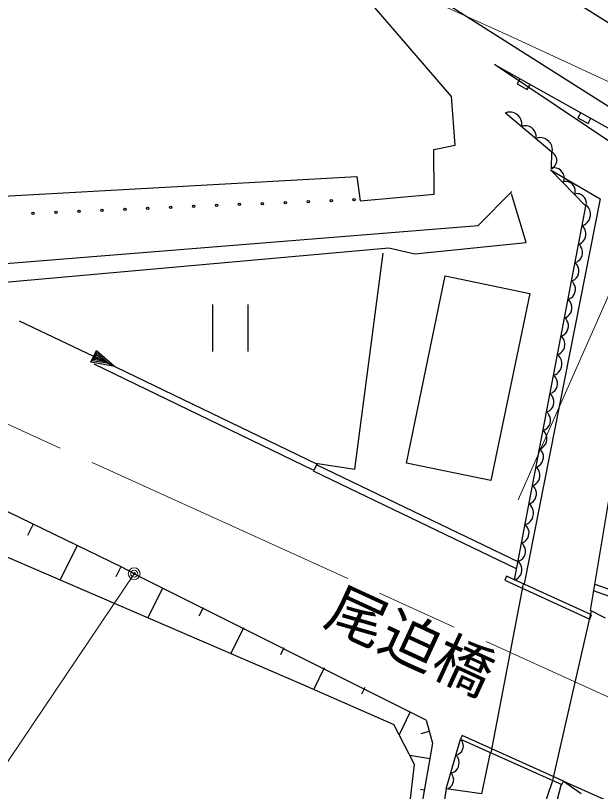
# Model space of a CAD drawing. Units: millimetres, scale not verified. Extents: x 40000 to 680000, y 20000 to 380000.
# Drawn here: x 390821 to 415829, y 286290 to 319450 of the extents above; entities that cross this region are included whole.
import ezdxf
from ezdxf.enums import TextEntityAlignment as Align

# ---------------------------------------------------------------- set-up
doc = ezdxf.new("R2010")
doc.units = ezdxf.units.MM
doc.header["$LTSCALE"] = 1000
doc.linetypes.add('CHAIN', pattern=[18.5, 12, -1.5, 3.5, -1.5])
for name, color, linetype, lineweight in [('M-BGD', 7, 'Continuous', 25), ('M-BGD-RSTR', 7, 'Continuous', 13), ('M-BMK', 2, 'CHAIN', 13), ('M-STR-HTXT', 7, 'Continuous', 13), ('M-STR-STR1', 1, 'Continuous', 25)]:
    doc.layers.add(name, color=color, linetype=linetype, lineweight=lineweight)
doc.styles.add('ＭＳ ゴシック', font='')
doc.styles.get('ＭＳ ゴシック').set_extended_font_data('MS Gothic')

msp = doc.modelspace()

# ---------------------------------------------------------------- linework, layer by layer
at = {"layer": 'M-BGD'}
for p, q in [((418578, 317598), (410404, 322786)), ((409459, 315988), (403819, 322542)), ((408795, 320252), (416970, 315064)), ((411302, 317350), (416502, 314457)), ((416685, 313738), (411302, 317350)), ((412384, 316748), (412262, 316530)), ((412262, 316530), (412699, 316287)), ((412699, 316287), (412821, 316505)), ((409615, 313908), (409459, 315988)), ((411859, 315313), (411760, 315279)), ((413756, 313612), (411766, 315274)), ((411935, 315320), (411859, 315313)), ((412025, 315315), (411935, 315320)), ((412143, 315288), (412025, 315315)), ((412237, 315232), (412143, 315288)), ((412320, 315163), (412237, 315232)), ((412392, 315080), (412320, 315163)), ((412440, 314969), (412392, 315080)), ((414983, 315302), (414862, 315083)), ((414862, 315083), (415299, 314840)), ((415299, 314840), (415420, 315059)), ((412460, 314882), (412440, 314969)), ((412451, 314702), (412467, 314806)), ((412539, 314733), (412451, 314702)), ((412467, 314806), (412460, 314882)), ((412607, 314739), (412539, 314733)), ((412687, 314734), (412607, 314739)), ((412791, 314710), (412687, 314734)), ((412875, 314660), (412791, 314710)), ((412949, 314599), (412875, 314660)), ((413012, 314525), (412949, 314599)), ((413055, 314427), (413012, 314525)), ((413073, 314349), (413055, 314427)), ((413065, 314189), (413079, 314281)), ((413164, 314224), (413065, 314189)), ((413079, 314281), (413073, 314349)), ((413240, 314230), (413164, 314224)), ((413330, 314226), (413240, 314230)), ((413448, 314198), (413330, 314226)), ((413542, 314142), (413448, 314198)), ((413625, 314073), (413542, 314142)), ((413696, 313990), (413625, 314073)), ((408698, 313720), (409615, 313908)), ((408724, 311818), (408698, 313720)), ((413745, 313879), (413696, 313990)), ((413765, 313792), (413745, 313879)), ((413756, 313612), (413772, 313716)), ((413772, 313716), (413765, 313792)), ((413739, 312904), (413756, 313612)), ((413824, 313560), (413756, 313604)), ((413865, 313517), (413824, 313560)), ((413906, 313460), (413865, 313517)), ((413946, 313375), (413906, 313460)), ((413958, 313291), (413946, 313375)), ((413853, 312985), (413896, 313040)), ((413896, 313040), (413940, 313123)), ((413940, 313123), (413956, 313207)), ((413956, 313207), (413958, 313291)), ((415198, 311305), (413698, 312852)), ((413698, 312852), (415811, 311614)), ((413806, 312948), (413715, 312930)), ((413739, 312904), (413810, 312944)), ((413874, 312945), (413806, 312948)), ((413810, 312944), (413853, 312985)), ((413953, 312930), (413874, 312945)), ((414053, 312892), (413953, 312930)), ((414129, 312832), (414053, 312892)), ((414194, 312761), (414129, 312832)), ((414247, 312679), (414194, 312761)), ((387980, 311599), (405409, 312568)), ((405409, 312568), (405555, 311537)), ((414276, 312576), (414247, 312679)), ((414254, 312339), (414281, 312429)), ((414284, 312496), (414276, 312576)), ((414281, 312429), (414284, 312496)), ((414334, 312355), (414254, 312339)), ((414394, 312353), (414334, 312355)), ((414462, 312340), (414394, 312353)), ((414550, 312306), (414462, 312340)), ((414617, 312253), (414550, 312306)), ((414674, 312191), (414617, 312253)), ((414720, 312120), (414674, 312191)), ((414746, 312029), (414720, 312120)), ((405555, 311537), (408724, 311818)), ((410602, 310475), (412040, 311924)), ((412647, 309746), (412029, 311826)), ((414726, 311822), (414750, 311900)), ((414806, 311838), (414726, 311822)), ((414752, 311960), (414746, 312029)), ((414750, 311900), (414752, 311960)), ((414866, 311836), (414806, 311838)), ((414934, 311823), (414866, 311836)), ((415022, 311789), (414934, 311823)), ((415089, 311736), (415022, 311789)), ((415146, 311674), (415089, 311736)), ((415811, 311614), (412573, 295161)), ((415192, 311603), (415146, 311674)), ((415218, 311512), (415192, 311603)), ((415198, 311305), (415222, 311383)), ((415224, 311443), (415218, 311512)), ((415222, 311383), (415224, 311443)), ((412151, 295336), (415198, 311305)), ((415284, 311277), (415206, 311347)), ((415327, 311214), (415284, 311277)), ((415367, 311133), (415327, 311214)), ((415400, 311017), (415367, 311133)), ((415339, 310699), (415377, 310801)), ((415377, 310801), (415397, 310907)), ((415397, 310907), (415400, 311017)), ((387368, 308613), (410602, 310475)), ((415037, 310463), (415136, 310499)), ((415107, 310401), (415037, 310463)), ((415145, 310345), (415107, 310401)), ((415136, 310499), (415199, 310542)), ((415199, 310542), (415266, 310603)), ((415266, 310603), (415339, 310699)), ((415180, 310273), (415145, 310345)), ((415209, 310170), (415180, 310273)), ((415189, 309978), (415207, 310072)), ((415207, 310072), (415209, 310170)), ((407895, 309266), (412647, 309746)), ((414975, 309709), (415031, 309747)), ((415031, 309747), (415090, 309801)), ((415090, 309801), (415156, 309887)), ((415156, 309887), (415189, 309978)), ((388769, 307906), (406775, 309516)), ((406775, 309516), (407895, 309266)), ((414887, 309677), (414975, 309709)), ((414957, 309615), (414887, 309677)), ((414995, 309559), (414957, 309615)), ((415030, 309487), (414995, 309559)), ((415060, 309384), (415030, 309487)), ((415057, 309286), (415060, 309384)), ((405333, 300064), (406532, 309300)), ((414940, 309016), (415006, 309101)), ((415006, 309101), (415039, 309192)), ((415039, 309192), (415057, 309286)), ((414738, 308891), (414825, 308924)), ((414807, 308829), (414738, 308891)), ((414845, 308773), (414807, 308829)), ((414825, 308924), (414881, 308962)), ((414880, 308701), (414845, 308773)), ((414881, 308962), (414940, 309016)), ((414856, 308315), (414889, 308406)), ((414910, 308598), (414880, 308701)), ((414889, 308406), (414907, 308501)), ((414907, 308501), (414910, 308598)), ((407531, 300324), (409189, 308322)), ((409189, 308322), (412802, 307573)), ((414588, 308106), (414675, 308138)), ((414657, 308043), (414588, 308106)), ((414675, 308138), (414731, 308176)), ((414731, 308176), (414790, 308230)), ((414790, 308230), (414856, 308315)), ((414695, 307987), (414657, 308043)), ((414730, 307915), (414695, 307987)), ((414760, 307812), (414730, 307915)), ((414757, 307715), (414760, 307812)), ((412802, 307573), (411143, 299575)), ((414581, 307390), (414640, 307444)), ((414640, 307444), (414706, 307529)), ((414706, 307529), (414739, 307620)), ((414739, 307620), (414757, 307715)), ((399244, 307097), (399244, 305097)), ((400764, 305097), (400764, 307097)), ((414438, 307320), (414525, 307352)), ((414507, 307258), (414438, 307320)), ((414545, 307201), (414507, 307258)), ((414525, 307352), (414581, 307390)), ((414580, 307130), (414545, 307201)), ((414610, 307026), (414580, 307130)), ((414491, 306658), (414556, 306743)), ((414556, 306743), (414589, 306835)), ((414589, 306835), (414607, 306929)), ((414607, 306929), (414610, 307026)), ((414288, 306534), (414375, 306566)), ((414357, 306472), (414288, 306534)), ((414395, 306416), (414357, 306472)), ((414375, 306566), (414431, 306604)), ((414431, 306344), (414395, 306416)), ((414431, 306604), (414491, 306658)), ((395061, 304458), (390997, 306385)), ((414460, 306240), (414431, 306344)), ((414439, 306049), (414457, 306143)), ((414457, 306143), (414460, 306240)), ((414138, 305748), (414225, 305780)), ((414207, 305686), (414138, 305748)), ((414225, 305780), (414281, 305818)), ((414281, 305818), (414341, 305872)), ((414341, 305872), (414406, 305958)), ((414406, 305958), (414439, 306049)), ((395369, 295874), (375636, 305411)), ((414245, 305630), (414207, 305686)), ((414281, 305558), (414245, 305630)), ((414310, 305455), (414281, 305558)), ((414307, 305357), (414310, 305455)), ((394037, 304633), (394277, 305139)), ((394277, 305139), (395061, 304458)), ((414131, 305033), (414191, 305086)), ((414191, 305086), (414256, 305172)), ((414256, 305172), (414289, 305263)), ((414289, 305263), (414307, 305357)), ((394108, 304688), (394279, 305050)), ((394178, 304744), (394281, 304960)), ((394663, 304646), (394178, 304744)), ((394249, 304799), (394283, 304871)), ((394447, 304749), (394249, 304799)), ((394279, 305050), (394808, 304578)), ((394281, 304960), (394663, 304646)), ((394283, 304871), (394447, 304749)), ((403707, 300283), (394318, 304814)), ((413988, 304962), (414075, 304994)), ((414066, 304892), (413988, 304962)), ((414109, 304829), (414066, 304892)), ((414075, 304994), (414131, 305033)), ((414148, 304748), (414109, 304829)), ((414181, 304632), (414148, 304748)), ((395061, 304458), (394037, 304633)), ((394808, 304578), (394108, 304688)), ((403577, 300012), (394187, 304544)), ((414121, 304314), (414158, 304417)), ((414158, 304417), (414179, 304523)), ((414179, 304523), (414181, 304632)), ((413819, 304078), (413918, 304114)), ((413889, 304016), (413819, 304078)), ((413918, 304114), (413981, 304157)), ((413981, 304157), (414047, 304218)), ((414047, 304218), (414121, 304314)), ((413927, 303960), (413889, 304016)), ((413962, 303888), (413927, 303960)), ((413991, 303785), (413962, 303888)), ((413989, 303687), (413991, 303785)), ((413813, 303363), (413872, 303417)), ((413872, 303417), (413937, 303502)), ((413937, 303502), (413971, 303593)), ((413971, 303593), (413989, 303687)), ((413669, 303292), (413757, 303325)), ((413739, 303230), (413669, 303292)), ((413777, 303174), (413739, 303230)), ((413757, 303325), (413813, 303363)), ((413812, 303102), (413777, 303174)), ((413841, 302999), (413812, 303102)), ((413787, 302716), (413821, 302807)), ((413821, 302807), (413839, 302902)), ((413839, 302902), (413841, 302999)), ((413519, 302507), (413607, 302539)), ((413589, 302444), (413519, 302507)), ((413627, 302388), (413589, 302444)), ((413607, 302539), (413663, 302577)), ((413663, 302577), (413722, 302631)), ((413722, 302631), (413787, 302716)), ((413662, 302316), (413627, 302388)), ((413691, 302213), (413662, 302316)), ((413671, 302022), (413689, 302116)), ((413689, 302116), (413691, 302213)), ((413457, 301753), (413513, 301791)), ((413513, 301791), (413572, 301845)), ((413572, 301845), (413637, 301930)), ((413637, 301930), (413671, 302022)), ((413369, 301721), (413457, 301753)), ((413439, 301659), (413369, 301721)), ((413477, 301602), (413439, 301659)), ((413512, 301531), (413477, 301602)), ((413541, 301427), (413512, 301531)), ((413539, 301330), (413541, 301427)), ((413422, 301059), (413487, 301144)), ((413487, 301144), (413521, 301236)), ((413521, 301236), (413539, 301330)), ((413219, 300935), (413307, 300967)), ((413289, 300873), (413219, 300935)), ((413327, 300817), (413289, 300873)), ((413307, 300967), (413363, 301005)), ((413362, 300745), (413327, 300817)), ((413363, 301005), (413422, 301059)), ((413337, 300359), (413371, 300450)), ((413391, 300641), (413362, 300745)), ((413371, 300450), (413389, 300544)), ((413389, 300544), (413391, 300641)), ((403707, 300283), (403577, 300012)), ((403641, 300315), (405333, 300064)), ((412371, 296077), (403694, 300255)), ((411143, 299575), (407531, 300324)), ((413069, 300149), (413157, 300181)), ((413139, 300087), (413069, 300149)), ((413157, 300181), (413213, 300219)), ((413213, 300219), (413272, 300273)), ((413272, 300273), (413337, 300359)), ((415399, 294020), (416425, 300172)), ((412241, 295806), (403563, 299984)), ((413177, 300031), (413139, 300087)), ((413212, 299959), (413177, 300031)), ((413241, 299856), (413212, 299959)), ((413239, 299758), (413241, 299856)), ((413007, 299395), (413063, 299434)), ((413063, 299434), (413122, 299487)), ((413122, 299487), (413187, 299573)), ((413187, 299573), (413221, 299664)), ((413221, 299664), (413239, 299758)), ((412919, 299363), (413007, 299395)), ((412989, 299301), (412919, 299363)), ((413027, 299245), (412989, 299301)), ((413062, 299173), (413027, 299245)), ((413091, 299070), (413062, 299173)), ((412972, 298702), (413037, 298787)), ((413037, 298787), (413071, 298878)), ((413071, 298878), (413089, 298973)), ((413089, 298973), (413091, 299070)), ((412769, 298577), (412857, 298610)), ((412848, 298508), (412769, 298577)), ((412890, 298444), (412848, 298508)), ((412857, 298610), (412913, 298648)), ((412930, 298364), (412890, 298444)), ((412913, 298648), (412972, 298702)), ((412963, 298247), (412930, 298364)), ((412940, 298032), (412960, 298138)), ((412960, 298138), (412963, 298247)), ((386898, 297846), (403134, 290844)), ((412762, 297773), (412829, 297833)), ((412829, 297833), (412902, 297929)), ((412902, 297929), (412940, 298032)), ((391562, 297682), (391340, 297224)), ((412601, 297693), (412699, 297730)), ((412670, 297631), (412601, 297693)), ((412708, 297575), (412670, 297631)), ((412699, 297730), (412762, 297773)), ((412743, 297503), (412708, 297575)), ((412773, 297400), (412743, 297503)), ((412653, 297032), (412719, 297117)), ((412719, 297117), (412752, 297208)), ((412752, 297208), (412770, 297303)), ((412770, 297303), (412773, 297400)), ((412451, 296908), (412538, 296940)), ((412520, 296845), (412451, 296908)), ((412558, 296789), (412520, 296845)), ((412538, 296940), (412594, 296978)), ((412593, 296717), (412558, 296789)), ((412594, 296978), (412653, 297032)), ((393436, 296773), (392735, 295329)), ((412623, 296614), (412593, 296717)), ((412602, 296423), (412620, 296517)), ((412620, 296517), (412623, 296614)), ((412301, 296122), (412388, 296154)), ((412370, 296060), (412301, 296122)), ((412388, 296154), (412444, 296192)), ((412444, 296192), (412503, 296246)), ((412503, 296246), (412569, 296331)), ((412569, 296331), (412602, 296423)), ((395309, 295864), (395111, 295456)), ((396246, 295409), (395369, 295874)), ((412408, 296004), (412370, 296060)), ((412443, 295932), (412408, 296004)), ((412473, 295828), (412443, 295932)), ((412470, 295731), (412473, 295828)), ((412294, 295406), (412353, 295460)), ((412353, 295460), (412419, 295545)), ((412419, 295545), (412452, 295637)), ((412452, 295637), (412470, 295731)), ((408370, 289338), (396246, 295409)), ((412151, 295336), (412238, 295368)), ((412238, 295368), (412294, 295406)), ((418209, 294217), (415603, 295129)), ((397110, 294984), (396484, 293712)), ((418109, 293934), (415532, 294871)), ((398839, 294133), (398664, 293778)), ((416045, 293702), (415399, 294020)), ((400567, 293282), (400027, 292185)), ((402295, 292431), (402146, 292128)), ((404023, 291580), (403559, 290637)), ((403134, 290844), (406989, 289151)), ((405752, 290729), (405613, 290448)), ((407675, 289670), (407219, 288713)), ((408370, 289338), (408646, 288355)), ((407885, 287446), (406989, 289151)), ((408508, 288847), (408153, 288747)), ((409233, 286401), (409844, 288532)), ((409895, 288456), (409839, 288516)), ((408646, 288355), (407712, 282985)), ((409924, 288404), (409895, 288456)), ((409949, 288339), (409924, 288404)), ((409933, 288081), (409956, 288162)), ((409966, 288247), (409949, 288339)), ((409956, 288162), (409966, 288247)), ((408530, 287684), (407683, 287831)), ((409646, 287843), (409725, 287864)), ((409710, 287775), (409646, 287843)), ((409725, 287864), (409777, 287893)), ((409777, 287893), (409833, 287935)), ((409833, 287935), (409897, 288004)), ((409897, 288004), (409933, 288081)), ((411115, 287957), (410747, 286184)), ((409743, 287716), (409710, 287775)), ((409771, 287641), (409743, 287716)), ((409791, 287535), (409771, 287641)), ((409780, 287439), (409791, 287535)), ((407377, 283245), (407885, 287446)), ((409575, 287131), (409639, 287179)), ((409639, 287179), (409712, 287258)), ((409712, 287258), (409754, 287346)), ((409754, 287346), (409780, 287439)), ((409426, 287074), (409516, 287098)), ((409482, 287014), (409426, 287074)), ((409510, 286962), (409482, 287014)), ((409535, 286897), (409510, 286962)), ((409516, 287098), (409575, 287131)), ((409553, 286805), (409535, 286897)), ((409420, 286493), (409483, 286562)), ((409483, 286562), (409520, 286639)), ((409520, 286639), (409543, 286720)), ((409543, 286720), (409553, 286805)), ((414153, 286601), (412111, 278779)), ((413127, 284826), (413788, 286765)), ((414242, 286737), (424466, 282141)), ((414242, 286737), (415008, 286197)), ((409233, 286401), (408041, 279274)), ((408296, 286341), (408136, 286369)), ((409233, 286401), (409312, 286422)), ((410747, 286184), (409233, 286401)), ((409312, 286422), (409364, 286451)), ((409364, 286451), (409420, 286493))]:
    msp.add_line(p, q, dxfattribs=at)
for centre in [(399415, 311334), (400395, 311375), (401376, 311416), (402356, 311458), (403336, 311499), (404316, 311540), (405296, 311582), (391575, 311003), (392555, 311044), (393535, 311086), (394515, 311127), (395495, 311168), (396475, 311210), (397455, 311251), (398435, 311292)]:
    msp.add_circle(centre, 50, dxfattribs=at)
at = {"layer": 'M-BGD-RSTR'}
msp.add_line((395894, 295596), (384819, 279160), dxfattribs=at)
for radius in [250, 150, 50]:
    msp.add_circle((395894, 295596), radius, dxfattribs=at)
at = {"layer": 'M-BMK'}
msp.add_line((377251, 307998), (425568, 286053), dxfattribs=at)
at = {"layer": 'M-STR-HTXT'}
for p, q in [((405821, 321357), (412063, 318522)), ((419524, 315071), (412063, 318522)), ((419940, 316012), (412310, 298754))]:
    msp.add_line(p, q, dxfattribs=at)
at = {"layer": 'M-STR-STR1'}
for p, q in [((411817, 295491), (411739, 295319)), ((415451, 293832), (411817, 295491)), ((411160, 287943), (412538, 295162)), ((411739, 295319), (415373, 293660)), ((415424, 294008), (413768, 286708)), ((415373, 293660), (415451, 293832)), ((409909, 288678), (409844, 288532)), ((409844, 288532), (414177, 286590)), ((414242, 286737), (409909, 288678)), ((414177, 286590), (414242, 286737))]:
    msp.add_line(p, q, dxfattribs=at)

# ---------------------------------------------------------------- texts
at = {"layer": 'M-STR-STR1', "style": 'ＭＳ ゴシック'}
msp.add_text('尾迫橋', height=1833, rotation=335.23, dxfattribs=at).set_placement((403701, 292964), align=Align.BOTTOM_LEFT)

doc.saveas('drawing.dxf')
